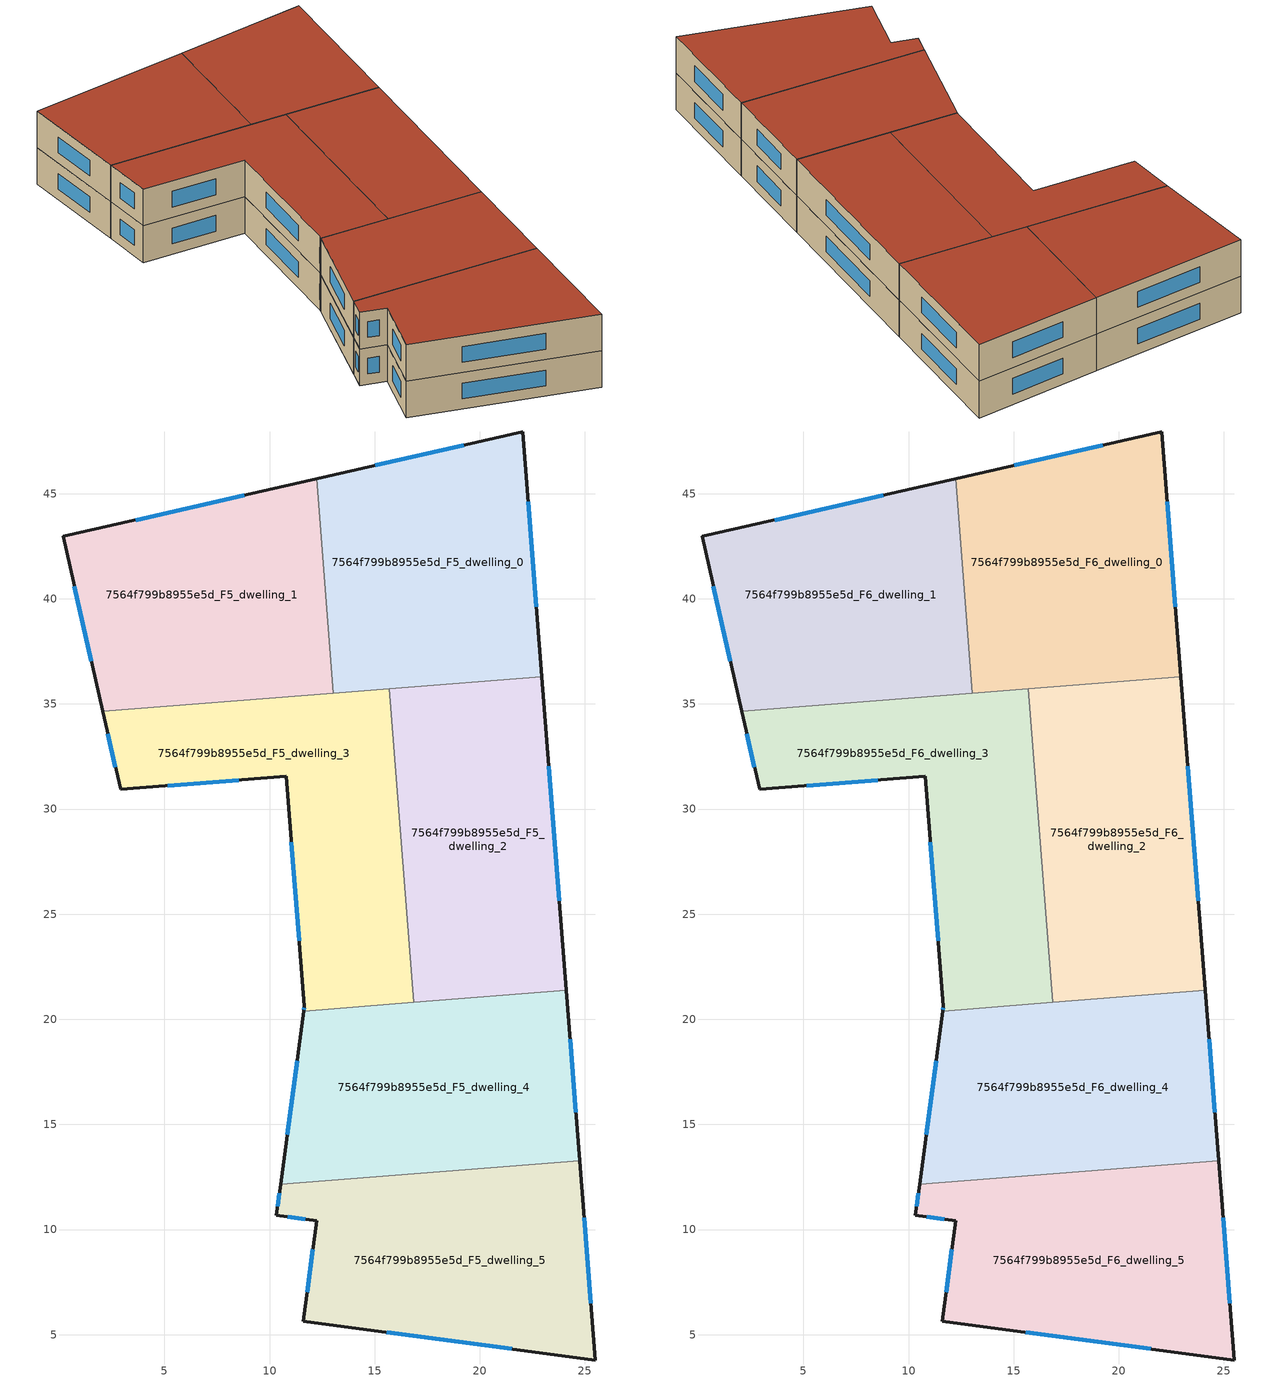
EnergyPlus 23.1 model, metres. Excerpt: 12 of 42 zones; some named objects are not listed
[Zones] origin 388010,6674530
7564f799b8955e5d_F5_dwelling_0
 floor to 7564f799b8955e5d_F4_dwelling_0 (EU_floor_Construction): 22.04,47.93 22.95,36.29 13.04,35.51 12.24,45.71 z15
 wall outside (EU_wall_Construction): 22.95,36.29 22.04,47.93 12.24,45.71 z15:18
 wall to 7564f799b8955e5d_F5_dwelling_1 (EU_wall_Construction): 12.24,45.71 13.04,35.51 z15:18
 wall to 7564f799b8955e5d_F5_dwelling_2 (EU_wall_Construction): 15.7,35.72 22.95,36.29 z15:18
 wall to 7564f799b8955e5d_F5_dwelling_3 (EU_wall_Construction): 13.04,35.52 15.7,35.72 z15:18
 window (EU_Window_Construction): 19.24,47.3 15.04,46.34 / 22.69,39.62 22.3,44.61 z15.86:17.14
7564f799b8955e5d_F5_dwelling_1
 floor to 7564f799b8955e5d_F4_dwelling_1 (EU_floor_Construction): 12.24,45.71 13.04,35.51 2.07,34.66 0.18,42.96 z15
 wall outside (EU_wall_Construction): 12.24,45.71 0.18,42.96 2.07,34.66 z15:18
 wall to 7564f799b8955e5d_F5_dwelling_3 (EU_wall_Construction): 2.07,34.66 13.04,35.51 z15:18
 window (EU_Window_Construction): 0.72,40.59 1.53,37.03 / 8.79,44.92 3.63,43.75 z15.86:17.14
7564f799b8955e5d_F5_dwelling_2
 floor to 7564f799b8955e5d_F4_dwelling_2 (EU_floor_Construction): 22.95,36.29 24.12,21.37 16.87,20.8 15.7,35.72 z15
 wall outside (EU_wall_Construction): 24.12,21.37 22.95,36.29 z15:18
 wall to 7564f799b8955e5d_F5_dwelling_3 (EU_wall_Construction): 15.7,35.72 16.87,20.8 z15:18
 wall to 7564f799b8955e5d_F5_dwelling_4 (EU_wall_Construction): 16.87,20.8 24.12,21.37 z15:18
 window (EU_Window_Construction): 23.79,25.64 23.29,32.03 z15.86:17.14
7564f799b8955e5d_F5_dwelling_3
 floor to 7564f799b8955e5d_F4_dwelling_3 (EU_floor_Construction): 15.7,35.72 16.87,20.8 11.62,20.39 11.65,20.62 10.8,31.55 2.91,30.94 2.07,34.66 z15
 wall outside (EU_wall_Construction): 2.07,34.66 2.91,30.94 10.8,31.55 11.65,20.62 11.62,20.39 z15:18
 wall to 7564f799b8955e5d_F5_dwelling_4 (EU_wall_Construction): 11.62,20.39 16.87,20.8 z15:18
 window (EU_Window_Construction): 11.64,20.56 11.63,20.46 / 11.04,28.43 11.41,23.74 / 5.17,31.11 8.54,31.38 / 2.31,33.59 2.67,32 z15.86:17.14
7564f799b8955e5d_F5_dwelling_4
 floor to 7564f799b8955e5d_F4_dwelling_4 (EU_floor_Construction): 24.12,21.37 24.76,13.27 10.53,12.16 11.62,20.39 z15
 wall outside (EU_wall_Construction): 24.76,13.27 24.12,21.37 / 11.62,20.39 10.53,12.16 z15:18
 wall to 7564f799b8955e5d_F5_dwelling_5 (EU_wall_Construction): 10.53,12.16 24.76,13.27 z15:18
 window (EU_Window_Construction): 24.58,15.59 24.3,19.06 / 11.31,18.04 10.84,14.51 z15.86:17.14
7564f799b8955e5d_F5_dwelling_5
 floor to 7564f799b8955e5d_F4_dwelling_5 (EU_floor_Construction): 24.76,13.27 25.5,3.79 11.6,5.64 12.25,10.42 10.33,10.68 10.53,12.16 z15
 wall outside (EU_wall_Construction): 10.53,12.16 10.33,10.68 12.25,10.42 11.6,5.64 25.5,3.79 24.76,13.27 z15:18
 window (EU_Window_Construction): 10.88,10.61 11.7,10.5 / 10.47,11.74 10.39,11.1 / 25.29,6.5 24.97,10.57 / 15.57,5.12 21.53,4.32 / 12.07,9.06 11.79,7.01 z15.86:17.14
7564f799b8955e5d_F6_dwelling_0
 floor to 7564f799b8955e5d_F5_dwelling_0 (EU_floor_Construction): 22.04,47.93 22.95,36.29 13.04,35.51 12.24,45.71 z18
 wall outside (EU_wall_Construction): 22.95,36.29 22.04,47.93 12.24,45.71 z18:21
 wall to 7564f799b8955e5d_F6_dwelling_1 (EU_wall_Construction): 12.24,45.71 13.04,35.51 z18:21
 wall to 7564f799b8955e5d_F6_dwelling_2 (EU_wall_Construction): 15.7,35.72 22.95,36.29 z18:21
 wall to 7564f799b8955e5d_F6_dwelling_3 (EU_wall_Construction): 13.04,35.52 15.7,35.72 z18:21
 window (EU_Window_Construction): 19.24,47.3 15.04,46.34 / 22.69,39.62 22.3,44.61 z18.86:20.14
 roof outside (EU_roof_Construction): 22.95,36.29 22.04,47.93 12.24,45.71 13.04,35.51 z21
7564f799b8955e5d_F6_dwelling_1
 floor to 7564f799b8955e5d_F5_dwelling_1 (EU_floor_Construction): 12.24,45.71 13.04,35.51 2.07,34.66 0.18,42.96 z18
 wall outside (EU_wall_Construction): 12.24,45.71 0.18,42.96 2.07,34.66 z18:21
 wall to 7564f799b8955e5d_F6_dwelling_3 (EU_wall_Construction): 2.07,34.66 13.04,35.51 z18:21
 window (EU_Window_Construction): 0.72,40.59 1.53,37.03 / 8.79,44.92 3.63,43.75 z18.86:20.14
 roof outside (EU_roof_Construction): 13.04,35.51 12.24,45.71 0.18,42.96 2.07,34.66 z21
7564f799b8955e5d_F6_dwelling_2
 floor to 7564f799b8955e5d_F5_dwelling_2 (EU_floor_Construction): 22.95,36.29 24.12,21.37 16.87,20.8 15.7,35.72 z18
 wall outside (EU_wall_Construction): 24.12,21.37 22.95,36.29 z18:21
 wall to 7564f799b8955e5d_F6_dwelling_3 (EU_wall_Construction): 15.7,35.72 16.87,20.8 z18:21
 wall to 7564f799b8955e5d_F6_dwelling_4 (EU_wall_Construction): 16.87,20.8 24.12,21.37 z18:21
 window (EU_Window_Construction): 23.79,25.64 23.29,32.03 z18.86:20.14
 roof outside (EU_roof_Construction): 24.12,21.37 22.95,36.29 15.7,35.72 16.87,20.8 z21
7564f799b8955e5d_F6_dwelling_3
 floor to 7564f799b8955e5d_F5_dwelling_3 (EU_floor_Construction): 15.7,35.72 16.87,20.8 11.62,20.39 11.65,20.62 10.8,31.55 2.91,30.94 2.07,34.66 z18
 wall outside (EU_wall_Construction): 2.07,34.66 2.91,30.94 10.8,31.55 11.65,20.62 11.62,20.39 z18:21
 wall to 7564f799b8955e5d_F6_dwelling_4 (EU_wall_Construction): 11.62,20.39 16.87,20.8 z18:21
 window (EU_Window_Construction): 11.64,20.56 11.63,20.46 / 11.04,28.43 11.41,23.74 / 5.17,31.11 8.54,31.38 / 2.31,33.59 2.67,32 z18.86:20.14
 roof outside (EU_roof_Construction): 16.87,20.8 15.7,35.72 2.07,34.66 2.91,30.94 10.8,31.55 11.65,20.62 11.62,20.39 z21
7564f799b8955e5d_F6_dwelling_4
 floor to 7564f799b8955e5d_F5_dwelling_4 (EU_floor_Construction): 24.12,21.37 24.76,13.27 10.53,12.16 11.62,20.39 z18
 wall outside (EU_wall_Construction): 24.76,13.27 24.12,21.37 / 11.62,20.39 10.53,12.16 z18:21
 wall to 7564f799b8955e5d_F6_dwelling_5 (EU_wall_Construction): 10.53,12.16 24.76,13.27 z18:21
 window (EU_Window_Construction): 24.58,15.59 24.3,19.06 / 11.31,18.04 10.84,14.51 z18.86:20.14
 roof outside (EU_roof_Construction): 24.76,13.27 24.12,21.37 11.62,20.39 10.53,12.16 z21
7564f799b8955e5d_F6_dwelling_5
 floor to 7564f799b8955e5d_F5_dwelling_5 (EU_floor_Construction): 24.76,13.27 25.5,3.79 11.6,5.64 12.25,10.42 10.33,10.68 10.53,12.16 z18
 wall outside (EU_wall_Construction): 10.53,12.16 10.33,10.68 12.25,10.42 11.6,5.64 25.5,3.79 24.76,13.27 z18:21
 window (EU_Window_Construction): 10.88,10.61 11.7,10.5 / 10.47,11.74 10.39,11.1 / 25.29,6.5 24.97,10.57 / 15.57,5.12 21.53,4.32 / 12.07,9.06 11.79,7.01 z18.86:20.14
 roof outside (EU_roof_Construction): 25.5,3.79 24.76,13.27 10.53,12.16 10.33,10.68 12.25,10.42 11.6,5.64 z21
[Building]
EU S2 Campaign: North Axis=0; Terrain=City; Solar Distribution=FullExterior
[Site:Location]
Helsinki-Vantaa.AP: Latitude=60.317; Longitude=24.963; Time Zone=2; Elevation=54.6
[SizingPeriod:WeatherFileDays]
AnnualSizingPeriod: Begin Month=1; Begin Day of Month=1; End Month=12; End Day of Month=31; Day of Week for Start Day=Monday; Use Weather File Daylight Saving Period=No; Use Weather File Rain and Snow Indicators=No
[MATERIAL]
EU_InternalMass_Material: Roughness=MediumRough; Thickness=0.1; Conductivity=1; Density=1800; Specific Heat=900; Thermal Absorptance=0.9; Solar Absorptance=0.7; Visible Absorptance=0.7
[MATERIAL:NOMASS] Roughness=MediumRough; Thermal Absorptance=0.9; Solar Absorptance=0.7; Visible Absorptance=0.7
Name | Thermal Resistance
EU_wall_NoMass | 5.91765
EU_roof_NoMass | 11.1778
EU_floor_NoMass | 6.2875
[WINDOWMATERIAL:SIMPLEGLAZINGSYSTEM]
EU_Window_SimpleGlazing: UFactor=0.994035; Solar Heat Gain Coefficient=0.7; Visible Transmittance=0.7
[CONSTRUCTION]
EU_wall_Construction: EU_wall_NoMass
EU_roof_Construction: EU_roof_NoMass
EU_floor_Construction: EU_floor_NoMass
EU_Window_Construction: EU_Window_SimpleGlazing
EU_InternalMass_Construction: EU_InternalMass_Material
[ZONE] Type=1; Multiplier=1; Ceiling Height=autocalculate; Floor Area=autocalculate; Part of Total Floor Area=Yes
Name | Volume
7564f799b8955e5d_F5_dwelling_0; 7564f799b8955e5d_F6_dwelling_0 | 326.692
7564f799b8955e5d_F5_dwelling_1; 7564f799b8955e5d_F6_dwelling_1 | 326.702
7564f799b8955e5d_F5_dwelling_2; 7564f799b8955e5d_F6_dwelling_2 | 326.687
7564f799b8955e5d_F5_dwelling_3; 7564f799b8955e5d_F6_dwelling_3 | 326.698
7564f799b8955e5d_F5_dwelling_4; 7564f799b8955e5d_F6_dwelling_4 | 326.726
7564f799b8955e5d_F5_dwelling_5; 7564f799b8955e5d_F6_dwelling_5 | 326.681
[INTERNALMASS] Construction=EU_InternalMass_Construction
Name | Zone or ZoneList | Surface Area
7564f799b8955e5d_F5_dwelling_0_EU_InternalMass | 7564f799b8955e5d_F5_dwelling_0 | 108.899
7564f799b8955e5d_F5_dwelling_1_EU_InternalMass | 7564f799b8955e5d_F5_dwelling_1 | 108.899
7564f799b8955e5d_F5_dwelling_2_EU_InternalMass | 7564f799b8955e5d_F5_dwelling_2 | 108.9
7564f799b8955e5d_F5_dwelling_3_EU_InternalMass | 7564f799b8955e5d_F5_dwelling_3 | 108.897
7564f799b8955e5d_F5_dwelling_4_EU_InternalMass | 7564f799b8955e5d_F5_dwelling_4 | 108.909
7564f799b8955e5d_F5_dwelling_5_EU_InternalMass | 7564f799b8955e5d_F5_dwelling_5 | 108.894
7564f799b8955e5d_F6_dwelling_0_EU_InternalMass | 7564f799b8955e5d_F6_dwelling_0 | 108.899
7564f799b8955e5d_F6_dwelling_1_EU_InternalMass | 7564f799b8955e5d_F6_dwelling_1 | 108.899
7564f799b8955e5d_F6_dwelling_2_EU_InternalMass | 7564f799b8955e5d_F6_dwelling_2 | 108.9
7564f799b8955e5d_F6_dwelling_3_EU_InternalMass | 7564f799b8955e5d_F6_dwelling_3 | 108.897
7564f799b8955e5d_F6_dwelling_4_EU_InternalMass | 7564f799b8955e5d_F6_dwelling_4 | 108.909
7564f799b8955e5d_F6_dwelling_5_EU_InternalMass | 7564f799b8955e5d_F6_dwelling_5 | 108.894
[OTHEREQUIPMENT] Fuel Type=Electricity; Design Level Calculation Method=Watts/Area; Power per Zone Floor Area=1; Fraction Latent=0; Fraction Radiant=0; Fraction Lost=0; Carbon Dioxide Generation Rate=0; EndUse Subcategory=EU_Step8_InternalGains
Name | Zone or ZoneList or Space or SpaceList | Schedule
EU_Step8_InternalGain_7564f799b8955e5d_F5_dwelling_0_f000 | 7564f799b8955e5d_F5_dwelling_0 | EU_Step8_GainSchedule_7564f799b8955e5d_F5_dwelling_0_f000
EU_Step8_InternalGain_7564f799b8955e5d_F5_dwelling_1_f000 | 7564f799b8955e5d_F5_dwelling_1 | EU_Step8_GainSchedule_7564f799b8955e5d_F5_dwelling_1_f000
EU_Step8_InternalGain_7564f799b8955e5d_F5_dwelling_2_f000 | 7564f799b8955e5d_F5_dwelling_2 | EU_Step8_GainSchedule_7564f799b8955e5d_F5_dwelling_2_f000
EU_Step8_InternalGain_7564f799b8955e5d_F5_dwelling_3_f000 | 7564f799b8955e5d_F5_dwelling_3 | EU_Step8_GainSchedule_7564f799b8955e5d_F5_dwelling_3_f000
EU_Step8_InternalGain_7564f799b8955e5d_F5_dwelling_4_f000 | 7564f799b8955e5d_F5_dwelling_4 | EU_Step8_GainSchedule_7564f799b8955e5d_F5_dwelling_4_f000
EU_Step8_InternalGain_7564f799b8955e5d_F5_dwelling_5_f000 | 7564f799b8955e5d_F5_dwelling_5 | EU_Step8_GainSchedule_7564f799b8955e5d_F5_dwelling_5_f000
EU_Step8_InternalGain_7564f799b8955e5d_F6_dwelling_0_f000 | 7564f799b8955e5d_F6_dwelling_0 | EU_Step8_GainSchedule_7564f799b8955e5d_F6_dwelling_0_f000
EU_Step8_InternalGain_7564f799b8955e5d_F6_dwelling_1_f000 | 7564f799b8955e5d_F6_dwelling_1 | EU_Step8_GainSchedule_7564f799b8955e5d_F6_dwelling_1_f000
EU_Step8_InternalGain_7564f799b8955e5d_F6_dwelling_2_f000 | 7564f799b8955e5d_F6_dwelling_2 | EU_Step8_GainSchedule_7564f799b8955e5d_F6_dwelling_2_f000
EU_Step8_InternalGain_7564f799b8955e5d_F6_dwelling_3_f000 | 7564f799b8955e5d_F6_dwelling_3 | EU_Step8_GainSchedule_7564f799b8955e5d_F6_dwelling_3_f000
EU_Step8_InternalGain_7564f799b8955e5d_F6_dwelling_4_f000 | 7564f799b8955e5d_F6_dwelling_4 | EU_Step8_GainSchedule_7564f799b8955e5d_F6_dwelling_4_f000
EU_Step8_InternalGain_7564f799b8955e5d_F6_dwelling_5_f000 | 7564f799b8955e5d_F6_dwelling_5 | EU_Step8_GainSchedule_7564f799b8955e5d_F6_dwelling_5_f000
[ZONEVENTILATION:DESIGNFLOWRATE] Schedule=EU_AlwaysOn; Design Flow Rate Calculation Method=AirChanges/Hour; Air Changes per Hour=0.596421; Ventilation Type=Natural; Fan Pressure Rise=0; Fan Total Efficiency=1; Constant Term Coefficient=1; Temperature Term Coefficient=0; Velocity Term Coefficient=0; Velocity Squared Term Coefficient=0; Minimum Indoor Temperature=-100; Maximum Indoor Temperature=100; Delta Temperature=-100; Minimum Outdoor Temperature=-100; Maximum Outdoor Temperature=100; Maximum Wind Speed=40
Name | Zone or ZoneList or Space or SpaceList
EU_ConstantAir_7564f799b8955e5d_F5_dwelling_0 | 7564f799b8955e5d_F5_dwelling_0
EU_ConstantAir_7564f799b8955e5d_F5_dwelling_1 | 7564f799b8955e5d_F5_dwelling_1
EU_ConstantAir_7564f799b8955e5d_F5_dwelling_2 | 7564f799b8955e5d_F5_dwelling_2
EU_ConstantAir_7564f799b8955e5d_F5_dwelling_3 | 7564f799b8955e5d_F5_dwelling_3
EU_ConstantAir_7564f799b8955e5d_F5_dwelling_4 | 7564f799b8955e5d_F5_dwelling_4
EU_ConstantAir_7564f799b8955e5d_F5_dwelling_5 | 7564f799b8955e5d_F5_dwelling_5
EU_ConstantAir_7564f799b8955e5d_F6_dwelling_0 | 7564f799b8955e5d_F6_dwelling_0
EU_ConstantAir_7564f799b8955e5d_F6_dwelling_1 | 7564f799b8955e5d_F6_dwelling_1
EU_ConstantAir_7564f799b8955e5d_F6_dwelling_2 | 7564f799b8955e5d_F6_dwelling_2
EU_ConstantAir_7564f799b8955e5d_F6_dwelling_3 | 7564f799b8955e5d_F6_dwelling_3
EU_ConstantAir_7564f799b8955e5d_F6_dwelling_4 | 7564f799b8955e5d_F6_dwelling_4
EU_ConstantAir_7564f799b8955e5d_F6_dwelling_5 | 7564f799b8955e5d_F6_dwelling_5
[HVACTEMPLATE:ZONE:IDEALLOADSAIRSYSTEM] System Availability Schedule=EU_AlwaysOn; Maximum Heating Supply Air Temperature=50; Minimum Cooling Supply Air Temperature=13; Maximum Heating Supply Air Humidity Ratio=0.0156; Minimum Cooling Supply Air Humidity Ratio=0.0077; Heating Limit=NoLimit; Cooling Limit=NoLimit; Heating Availability Schedule=EU_AlwaysOn; Cooling Availability Schedule=EU_CoolingOff; Dehumidification Control Type=ConstantSensibleHeatRatio; Cooling Sensible Heat Ratio=0.7; Dehumidification Setpoint=60; Humidification Control Type=None; Humidification Setpoint=30; Outdoor Air Method=None; Outdoor Air Flow Rate per Person=0.00944; Outdoor Air Flow Rate per Zone Floor Area=0; Outdoor Air Flow Rate per Zone=0; Demand Controlled Ventilation Type=None; Outdoor Air Economizer Type=NoEconomizer; Heat Recovery Type=None; Sensible Heat Recovery Effectiveness=0.7; Latent Heat Recovery Effectiveness=0.65
Name | Template Thermostat
7564f799b8955e5d_F5_dwelling_0 | EU_HeatOnly_7564f799b8955e5d_F5_dwelling_0
7564f799b8955e5d_F5_dwelling_1 | EU_HeatOnly_7564f799b8955e5d_F5_dwelling_1
7564f799b8955e5d_F5_dwelling_2 | EU_HeatOnly_7564f799b8955e5d_F5_dwelling_2
7564f799b8955e5d_F5_dwelling_3 | EU_HeatOnly_7564f799b8955e5d_F5_dwelling_3
7564f799b8955e5d_F5_dwelling_4 | EU_HeatOnly_7564f799b8955e5d_F5_dwelling_4
7564f799b8955e5d_F5_dwelling_5 | EU_HeatOnly_7564f799b8955e5d_F5_dwelling_5
7564f799b8955e5d_F6_dwelling_0 | EU_HeatOnly_7564f799b8955e5d_F6_dwelling_0
7564f799b8955e5d_F6_dwelling_1 | EU_HeatOnly_7564f799b8955e5d_F6_dwelling_1
7564f799b8955e5d_F6_dwelling_2 | EU_HeatOnly_7564f799b8955e5d_F6_dwelling_2
7564f799b8955e5d_F6_dwelling_3 | EU_HeatOnly_7564f799b8955e5d_F6_dwelling_3
7564f799b8955e5d_F6_dwelling_4 | EU_HeatOnly_7564f799b8955e5d_F6_dwelling_4
7564f799b8955e5d_F6_dwelling_5 | EU_HeatOnly_7564f799b8955e5d_F6_dwelling_5
[SIZING:ZONE] Zone Cooling Design Supply Air Temperature Input Method=SupplyAirTemperature; Zone Cooling Design Supply Air Temperature=13; Zone Heating Design Supply Air Temperature Input Method=SupplyAirTemperature; Zone Heating Design Supply Air Temperature=50; Zone Cooling Design Supply Air Humidity Ratio=0.008; Zone Heating Design Supply Air Humidity Ratio=0.008; Cooling Design Air Flow Method=DesignDay; Cooling Design Air Flow Rate=0; Cooling Minimum Air Flow per Zone Floor Area=0.000762; Cooling Minimum Air Flow=0; Cooling Minimum Air Flow Fraction=0.2; Heating Design Air Flow Method=DesignDay; Heating Design Air Flow Rate=0; Heating Maximum Air Flow per Zone Floor Area=0.002032; Heating Maximum Air Flow=0.141576; Heating Maximum Air Flow Fraction=0.3; Account for Dedicated Outdoor Air System=No; Dedicated Outdoor Air System Control Strategy=NeutralSupplyAir; Dedicated Outdoor Air Low Setpoint Temperature for Design=autosize; Dedicated Outdoor Air High Setpoint Temperature for Design=autosize; Zone Load Sizing Method=Sensible Load Only No Latent Load; Zone Latent Cooling Design Supply Air Humidity Ratio Input Method=HumidityRatioDifference; Zone Cooling Design Supply Air Humidity Ratio Difference=0.005; Zone Latent Heating Design Supply Air Humidity Ratio Input Method=HumidityRatioDifference; Zone Humidification Design Supply Air Humidity Ratio Difference=0.005
7564f799b8955e5d_F5_dwelling_0; 7564f799b8955e5d_F5_dwelling_1; 7564f799b8955e5d_F5_dwelling_2; 7564f799b8955e5d_F5_dwelling_3; 7564f799b8955e5d_F5_dwelling_4; 7564f799b8955e5d_F5_dwelling_5; 7564f799b8955e5d_F6_dwelling_0; 7564f799b8955e5d_F6_dwelling_1; 7564f799b8955e5d_F6_dwelling_2; 7564f799b8955e5d_F6_dwelling_3; 7564f799b8955e5d_F6_dwelling_4; 7564f799b8955e5d_F6_dwelling_5
[SCHEDULE:CONSTANT]
Name | Hourly Value
EU_AlwaysOn | 1
EU_CoolingOff | 0
[SCHEDULE:FILE] Column Number=1; Rows to Skip at Top=0; Number of Hours of Data=8760; Column Separator=Comma; Interpolate to Timestep=No; Minutes per Item=60; Adjust Schedule for Daylight Savings=Yes
Name | File
EU_Step8_GainSchedule_7564f799b8955e5d_F5_dwelling_0_f000 | ../../schedules/7564f799b8955e5d/7564f799b8955e5d_F5_dwelling_0_f000_gain.csv
EU_Step8_GainSchedule_7564f799b8955e5d_F5_dwelling_1_f000 | ../../schedules/7564f799b8955e5d/7564f799b8955e5d_F5_dwelling_1_f000_gain.csv
EU_Step8_GainSchedule_7564f799b8955e5d_F5_dwelling_2_f000 | ../../schedules/7564f799b8955e5d/7564f799b8955e5d_F5_dwelling_2_f000_gain.csv
EU_Step8_GainSchedule_7564f799b8955e5d_F5_dwelling_3_f000 | ../../schedules/7564f799b8955e5d/7564f799b8955e5d_F5_dwelling_3_f000_gain.csv
EU_Step8_GainSchedule_7564f799b8955e5d_F5_dwelling_4_f000 | ../../schedules/7564f799b8955e5d/7564f799b8955e5d_F5_dwelling_4_f000_gain.csv
EU_Step8_GainSchedule_7564f799b8955e5d_F5_dwelling_5_f000 | ../../schedules/7564f799b8955e5d/7564f799b8955e5d_F5_dwelling_5_f000_gain.csv
EU_Step8_GainSchedule_7564f799b8955e5d_F6_dwelling_0_f000 | ../../schedules/7564f799b8955e5d/7564f799b8955e5d_F6_dwelling_0_f000_gain.csv
EU_Step8_GainSchedule_7564f799b8955e5d_F6_dwelling_1_f000 | ../../schedules/7564f799b8955e5d/7564f799b8955e5d_F6_dwelling_1_f000_gain.csv
EU_Step8_GainSchedule_7564f799b8955e5d_F6_dwelling_2_f000 | ../../schedules/7564f799b8955e5d/7564f799b8955e5d_F6_dwelling_2_f000_gain.csv
EU_Step8_GainSchedule_7564f799b8955e5d_F6_dwelling_3_f000 | ../../schedules/7564f799b8955e5d/7564f799b8955e5d_F6_dwelling_3_f000_gain.csv
EU_Step8_GainSchedule_7564f799b8955e5d_F6_dwelling_4_f000 | ../../schedules/7564f799b8955e5d/7564f799b8955e5d_F6_dwelling_4_f000_gain.csv
EU_Step8_GainSchedule_7564f799b8955e5d_F6_dwelling_5_f000 | ../../schedules/7564f799b8955e5d/7564f799b8955e5d_F6_dwelling_5_f000_gain.csv
